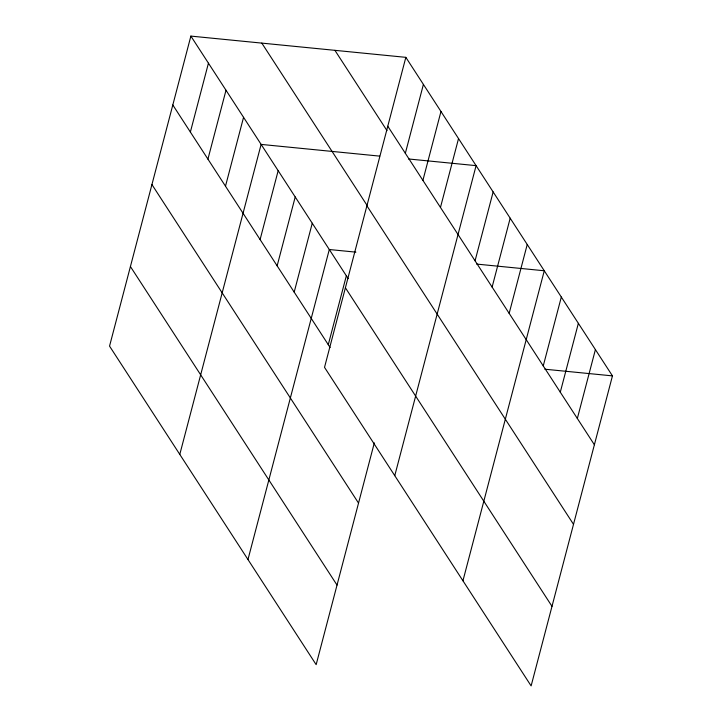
<?xml version="1.0" encoding="UTF-8"?>
<svg xmlns="http://www.w3.org/2000/svg" width="722" height="722" viewBox="0 0 722 722"><rect width="100%" height="100%" fill="white"/><g stroke="black" fill="none" stroke-linecap="round" stroke-linejoin="round"><path stroke-width="1.08" d="M405.845 57.345L324.521 367.354L531.121 685.9L612.455 375.882L405.845 57.345L190.879 36.1L109.545 346.118L316.155 664.655L374.33 442.875M190.373 132.054L208.441 63.175M207.927 159.129L226.004 90.25M225.49 186.204L243.558 117.325M179.787 454.418L261.12 144.4L379.682 156.123M260.1 239.56L278.169 170.681M277.14 265.84L295.217 196.962M294.188 292.121L312.256 223.242M247.971 559.541L329.304 249.523L355.901 252.149M328.275 344.683L346.343 275.804M405.34 153.299L423.408 84.42M422.902 180.374L440.971 111.495M440.465 207.449L458.533 138.57M394.763 475.663L476.096 165.645L408.481 158.966M475.067 260.804L493.144 191.926M492.115 287.085L510.183 218.206M509.163 313.366L527.231 244.487M462.946 580.777L544.271 270.768L476.655 264.081M543.251 365.919L561.319 297.04M560.29 392.199L578.367 323.321M577.338 418.48L595.406 349.601M544.839 369.204L612.455 375.882M387.777 126.215L594.386 444.761M334.909 50.332L386.983 130.628M261.815 43.112L367.372 205.851M366.902 205.797L573.512 524.334M190.879 36.1L348.175 278.62M345.396 287.78L551.996 606.327M172.811 104.979L330.107 347.499M151.927 184.552L358.536 503.099M130.42 266.544L337.03 585.082"/></g></svg>
